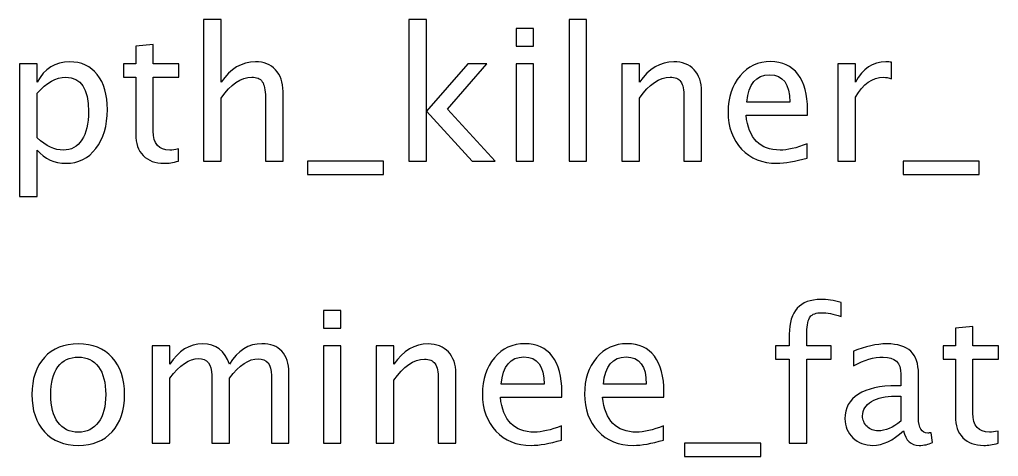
# Model space of a CAD drawing. Header units: centimetres. Extents: x -20.5 to 12.2, y -29.8 to 14.1.
# Drawn here: x -2.66 to 4.13, y 7.22 to 10.25 of the extents above; entities that cross this region are included whole.
import ezdxf

# ---------------------------------------------------------------- set-up
doc = ezdxf.new("R2010")
doc.units = ezdxf.units.CM
doc.header["$MEASUREMENT"] = 0
doc.layers.add('Layer 1', color=7, linetype='Continuous')

msp = doc.modelspace()

# ---------------------------------------------------------------- linework, layer by layer
at = {"layer": 'Layer 1'}
for points, knots in [([(-1.38218, 9.2673), (-1.38218, 9.2673), (-1.38218, 10.24647), (-1.38218, 10.24647), (-1.38218, 10.24647), (-1.38218, 10.24647), (-1.26026, 10.24647), (-1.26026, 10.24647), (-1.26026, 10.24647), (-1.26026, 10.24647), (-1.26026, 9.81319), (-1.26026, 9.81319), (-1.26026, 9.81319), (-1.1957, 9.90738), (-1.11654, 9.95437), (-1.02298, 9.95437), (-1.02298, 9.95437), (-0.96414, 9.95437), (-0.91736, 9.93596), (-0.88286, 9.89891), (-0.88286, 9.89891), (-0.84836, 9.86208), (-0.831, 9.81234), (-0.831, 9.75011), (-0.831, 9.75011), (-0.831, 9.75011), (-0.831, 9.2673), (-0.831, 9.2673), (-0.831, 9.2673), (-0.831, 9.2673), (-0.95292, 9.2673), (-0.95292, 9.2673), (-0.95292, 9.2673), (-0.95292, 9.2673), (-0.95292, 9.71032), (-0.95292, 9.71032), (-0.95292, 9.71032), (-0.95292, 9.76027), (-0.96033, 9.79583), (-0.97493, 9.817), (-0.97493, 9.817), (-0.98975, 9.83838), (-1.01409, 9.84896), (-1.04817, 9.84896), (-1.04817, 9.84896), (-1.1231, 9.84896), (-1.1938, 9.80007), (-1.26026, 9.70228), (-1.26026, 9.70228), (-1.26026, 9.70228), (-1.26026, 9.2673), (-1.26026, 9.2673), (-1.26026, 9.2673), (-1.26026, 9.2673), (-1.38218, 9.2673), (-1.38218, 9.2673)], [0, 0, 0, 0, 0.0666667, 0.0666667, 0.0666667, 0.0666667, 0.1333333, 0.1333333, 0.1333333, 0.1333333, 0.2, 0.2, 0.2, 0.2, 0.2666667, 0.2666667, 0.2666667, 0.2666667, 0.3333333, 0.3333333, 0.3333333, 0.3333333, 0.4, 0.4, 0.4, 0.4, 0.4666667, 0.4666667, 0.4666667, 0.4666667, 0.5333333, 0.5333333, 0.5333333, 0.5333333, 0.6, 0.6, 0.6, 0.6, 0.6666667, 0.6666667, 0.6666667, 0.6666667, 0.7333333, 0.7333333, 0.7333333, 0.7333333, 0.8, 0.8, 0.8, 0.8, 0.8666667, 0.8666667, 0.8666667, 0.8666667, 1, 1, 1, 1]), ([(0.04107, 9.2673), (0.04107, 9.2673), (0.04107, 10.24647), (0.04107, 10.24647), (0.04107, 10.24647), (0.04107, 10.24647), (0.16299, 10.24647), (0.16299, 10.24647), (0.16299, 10.24647), (0.16299, 10.24647), (0.16299, 9.6138), (0.16299, 9.6138), (0.16299, 9.6138), (0.16299, 9.6138), (0.44874, 9.9404), (0.44874, 9.9404), (0.44874, 9.9404), (0.44874, 9.9404), (0.5804, 9.9404), (0.5804, 9.9404), (0.5804, 9.9404), (0.5804, 9.9404), (0.30735, 9.62629), (0.30735, 9.62629), (0.30735, 9.62629), (0.30735, 9.62629), (0.63755, 9.2673), (0.63755, 9.2673), (0.63755, 9.2673), (0.63755, 9.2673), (0.48049, 9.2673), (0.48049, 9.2673), (0.48049, 9.2673), (0.48049, 9.2673), (0.16299, 9.61253), (0.16299, 9.61253), (0.16299, 9.61253), (0.16299, 9.61253), (0.16299, 9.2673), (0.16299, 9.2673), (0.16299, 9.2673), (0.16299, 9.2673), (0.04107, 9.2673), (0.04107, 9.2673)], [0, 0, 0, 0, 0.0833333, 0.0833333, 0.0833333, 0.0833333, 0.1666667, 0.1666667, 0.1666667, 0.1666667, 0.25, 0.25, 0.25, 0.25, 0.3333333, 0.3333333, 0.3333333, 0.3333333, 0.4166667, 0.4166667, 0.4166667, 0.4166667, 0.5, 0.5, 0.5, 0.5, 0.5833333, 0.5833333, 0.5833333, 0.5833333, 0.6666667, 0.6666667, 0.6666667, 0.6666667, 0.75, 0.75, 0.75, 0.75, 0.8333333, 0.8333333, 0.8333333, 0.8333333, 1, 1, 1, 1]), ([(1.15042, 9.2673), (1.15042, 9.2673), (1.15042, 10.24647), (1.15042, 10.24647), (1.15042, 10.24647), (1.15042, 10.24647), (1.27234, 10.24647), (1.27234, 10.24647), (1.27234, 10.24647), (1.27234, 10.24647), (1.27234, 9.2673), (1.27234, 9.2673), (1.27234, 9.2673), (1.27234, 9.2673), (1.15042, 9.2673), (1.15042, 9.2673)], [0, 0, 0, 0, 0.2, 0.2, 0.2, 0.2, 0.4, 0.4, 0.4, 0.4, 0.6, 0.6, 0.6, 0.6, 1, 1, 1, 1]), ([(0.78339, 10.06359), (0.78339, 10.06359), (0.78339, 10.18551), (0.78339, 10.18551), (0.78339, 10.18551), (0.78339, 10.18551), (0.90531, 10.18551), (0.90531, 10.18551), (0.90531, 10.18551), (0.90531, 10.18551), (0.90531, 10.06359), (0.90531, 10.06359), (0.90531, 10.06359), (0.90531, 10.06359), (0.78339, 10.06359), (0.78339, 10.06359)], [0, 0, 0, 0, 0.2, 0.2, 0.2, 0.2, 0.4, 0.4, 0.4, 0.4, 0.6, 0.6, 0.6, 0.6, 1, 1, 1, 1]), ([(-1.55617, 9.26751), (-1.59385, 9.25714), (-1.62665, 9.25206), (-1.65438, 9.25206), (-1.65438, 9.25206), (-1.71661, 9.25206), (-1.76508, 9.26984), (-1.7998, 9.3054), (-1.7998, 9.3054), (-1.83472, 9.34096), (-1.85208, 9.39028), (-1.85208, 9.45357), (-1.85208, 9.45357), (-1.85208, 9.45357), (-1.85208, 9.84896), (-1.85208, 9.84896), (-1.85208, 9.84896), (-1.85208, 9.84896), (-1.93632, 9.84896), (-1.93632, 9.84896), (-1.93632, 9.84896), (-1.93632, 9.84896), (-1.93632, 9.9404), (-1.93632, 9.9404), (-1.93632, 9.9404), (-1.93632, 9.9404), (-1.85208, 9.9404), (-1.85208, 9.9404), (-1.85208, 9.9404), (-1.85208, 9.9404), (-1.85208, 10.06211), (-1.85208, 10.06211), (-1.85208, 10.06211), (-1.85208, 10.06211), (-1.73016, 10.07375), (-1.73016, 10.07375), (-1.73016, 10.07375), (-1.73016, 10.07375), (-1.73016, 9.9404), (-1.73016, 9.9404), (-1.73016, 9.9404), (-1.73016, 9.9404), (-1.55363, 9.9404), (-1.55363, 9.9404), (-1.55363, 9.9404), (-1.55363, 9.9404), (-1.55363, 9.84896), (-1.55363, 9.84896), (-1.55363, 9.84896), (-1.55363, 9.84896), (-1.73016, 9.84896), (-1.73016, 9.84896), (-1.73016, 9.84896), (-1.73016, 9.84896), (-1.73016, 9.47558), (-1.73016, 9.47558), (-1.73016, 9.47558), (-1.73016, 9.38753), (-1.69185, 9.3435), (-1.61544, 9.3435), (-1.61544, 9.3435), (-1.59914, 9.3435), (-1.57945, 9.34625), (-1.55617, 9.35154), (-1.55617, 9.35154), (-1.55617, 9.35154), (-1.55617, 9.26751), (-1.55617, 9.26751)], [0, 0, 0, 0, 0.0555556, 0.0555556, 0.0555556, 0.0555556, 0.1111111, 0.1111111, 0.1111111, 0.1111111, 0.1666667, 0.1666667, 0.1666667, 0.1666667, 0.2222222, 0.2222222, 0.2222222, 0.2222222, 0.2777778, 0.2777778, 0.2777778, 0.2777778, 0.3333333, 0.3333333, 0.3333333, 0.3333333, 0.3888889, 0.3888889, 0.3888889, 0.3888889, 0.4444444, 0.4444444, 0.4444444, 0.4444444, 0.5, 0.5, 0.5, 0.5, 0.5555556, 0.5555556, 0.5555556, 0.5555556, 0.6111111, 0.6111111, 0.6111111, 0.6111111, 0.6666667, 0.6666667, 0.6666667, 0.6666667, 0.7222222, 0.7222222, 0.7222222, 0.7222222, 0.7777778, 0.7777778, 0.7777778, 0.7777778, 0.8333333, 0.8333333, 0.8333333, 0.8333333, 0.8888889, 0.8888889, 0.8888889, 0.8888889, 1, 1, 1, 1]), ([(-2.65641, 9.02219), (-2.65641, 9.02219), (-2.65641, 9.9404), (-2.65641, 9.9404), (-2.65641, 9.9404), (-2.65641, 9.9404), (-2.53449, 9.9404), (-2.53449, 9.9404), (-2.53449, 9.9404), (-2.53449, 9.9404), (-2.53449, 9.81319), (-2.53449, 9.81319), (-2.53449, 9.81319), (-2.48454, 9.90738), (-2.40939, 9.95437), (-2.30928, 9.95437), (-2.30928, 9.95437), (-2.22821, 9.95437), (-2.1645, 9.92495), (-2.11793, 9.86589), (-2.11793, 9.86589), (-2.07136, 9.80684), (-2.04808, 9.72619), (-2.04808, 9.62396), (-2.04808, 9.62396), (-2.04808, 9.51262), (-2.07454, 9.42266), (-2.12724, 9.35451), (-2.12724, 9.35451), (-2.17995, 9.28614), (-2.24937, 9.25206), (-2.33531, 9.25206), (-2.33531, 9.25206), (-2.41511, 9.25206), (-2.48157, 9.28254), (-2.53449, 9.34371), (-2.53449, 9.34371), (-2.53449, 9.34371), (-2.53449, 9.02219), (-2.53449, 9.02219), (-2.53449, 9.02219), (-2.53449, 9.02219), (-2.65641, 9.02219), (-2.65641, 9.02219)], [0, 0, 0, 0, 0.0833333, 0.0833333, 0.0833333, 0.0833333, 0.1666667, 0.1666667, 0.1666667, 0.1666667, 0.25, 0.25, 0.25, 0.25, 0.3333333, 0.3333333, 0.3333333, 0.3333333, 0.4166667, 0.4166667, 0.4166667, 0.4166667, 0.5, 0.5, 0.5, 0.5, 0.5833333, 0.5833333, 0.5833333, 0.5833333, 0.6666667, 0.6666667, 0.6666667, 0.6666667, 0.75, 0.75, 0.75, 0.75, 0.8333333, 0.8333333, 0.8333333, 0.8333333, 1, 1, 1, 1]), ([(0.78339, 9.2673), (0.78339, 9.2673), (0.78339, 9.9404), (0.78339, 9.9404), (0.78339, 9.9404), (0.78339, 9.9404), (0.90531, 9.9404), (0.90531, 9.9404), (0.90531, 9.9404), (0.90531, 9.9404), (0.90531, 9.2673), (0.90531, 9.2673), (0.90531, 9.2673), (0.90531, 9.2673), (0.78339, 9.2673), (0.78339, 9.2673)], [0, 0, 0, 0, 0.2, 0.2, 0.2, 0.2, 0.4, 0.4, 0.4, 0.4, 0.6, 0.6, 0.6, 0.6, 1, 1, 1, 1]), ([(1.51745, 9.2673), (1.51745, 9.2673), (1.51745, 9.9404), (1.51745, 9.9404), (1.51745, 9.9404), (1.51745, 9.9404), (1.63937, 9.9404), (1.63937, 9.9404), (1.63937, 9.9404), (1.63937, 9.9404), (1.63937, 9.81319), (1.63937, 9.81319), (1.63937, 9.81319), (1.70393, 9.90738), (1.78309, 9.95437), (1.87665, 9.95437), (1.87665, 9.95437), (1.93549, 9.95437), (1.98227, 9.93596), (2.01677, 9.89891), (2.01677, 9.89891), (2.05127, 9.86208), (2.06863, 9.81234), (2.06863, 9.75011), (2.06863, 9.75011), (2.06863, 9.75011), (2.06863, 9.2673), (2.06863, 9.2673), (2.06863, 9.2673), (2.06863, 9.2673), (1.94671, 9.2673), (1.94671, 9.2673), (1.94671, 9.2673), (1.94671, 9.2673), (1.94671, 9.71032), (1.94671, 9.71032), (1.94671, 9.71032), (1.94671, 9.76027), (1.9393, 9.79583), (1.9247, 9.817), (1.9247, 9.817), (1.90988, 9.83838), (1.88554, 9.84896), (1.85146, 9.84896), (1.85146, 9.84896), (1.77653, 9.84896), (1.70583, 9.80007), (1.63937, 9.70228), (1.63937, 9.70228), (1.63937, 9.70228), (1.63937, 9.2673), (1.63937, 9.2673), (1.63937, 9.2673), (1.63937, 9.2673), (1.51745, 9.2673), (1.51745, 9.2673)], [0, 0, 0, 0, 0.0666667, 0.0666667, 0.0666667, 0.0666667, 0.1333333, 0.1333333, 0.1333333, 0.1333333, 0.2, 0.2, 0.2, 0.2, 0.2666667, 0.2666667, 0.2666667, 0.2666667, 0.3333333, 0.3333333, 0.3333333, 0.3333333, 0.4, 0.4, 0.4, 0.4, 0.4666667, 0.4666667, 0.4666667, 0.4666667, 0.5333333, 0.5333333, 0.5333333, 0.5333333, 0.6, 0.6, 0.6, 0.6, 0.6666667, 0.6666667, 0.6666667, 0.6666667, 0.7333333, 0.7333333, 0.7333333, 0.7333333, 0.8, 0.8, 0.8, 0.8, 0.8666667, 0.8666667, 0.8666667, 0.8666667, 1, 1, 1, 1]), ([(2.79973, 9.28889), (2.71782, 9.26434), (2.64775, 9.25206), (2.58933, 9.25206), (2.58933, 9.25206), (2.48964, 9.25206), (2.40857, 9.28508), (2.34613, 9.35091), (2.34613, 9.35091), (2.28369, 9.41674), (2.25236, 9.50204), (2.25236, 9.60703), (2.25236, 9.60703), (2.25236, 9.70884), (2.27988, 9.79245), (2.33512, 9.85785), (2.33512, 9.85785), (2.39037, 9.92304), (2.46106, 9.95564), (2.54721, 9.95564), (2.54721, 9.95564), (2.6287, 9.95564), (2.69178, 9.92664), (2.73623, 9.86865), (2.73623, 9.86865), (2.78068, 9.81065), (2.80291, 9.72852), (2.80291, 9.62205), (2.80291, 9.62205), (2.80291, 9.62205), (2.80227, 9.5848), (2.80227, 9.5848), (2.80227, 9.5848), (2.80227, 9.5848), (2.37682, 9.5848), (2.37682, 9.5848), (2.37682, 9.5848), (2.3946, 9.42393), (2.47313, 9.3435), (2.61219, 9.3435), (2.61219, 9.3435), (2.66321, 9.3435), (2.72565, 9.35789), (2.79973, 9.38668), (2.79973, 9.38668), (2.79973, 9.38668), (2.79973, 9.28889), (2.79973, 9.28889)], [0, 0, 0, 0, 0.0769231, 0.0769231, 0.0769231, 0.0769231, 0.1538462, 0.1538462, 0.1538462, 0.1538462, 0.2307692, 0.2307692, 0.2307692, 0.2307692, 0.3076923, 0.3076923, 0.3076923, 0.3076923, 0.3846154, 0.3846154, 0.3846154, 0.3846154, 0.4615385, 0.4615385, 0.4615385, 0.4615385, 0.5384615, 0.5384615, 0.5384615, 0.5384615, 0.6153846, 0.6153846, 0.6153846, 0.6153846, 0.6923077, 0.6923077, 0.6923077, 0.6923077, 0.7692308, 0.7692308, 0.7692308, 0.7692308, 0.8461538, 0.8461538, 0.8461538, 0.8461538, 1, 1, 1, 1]), ([(3.0133, 9.2673), (3.0133, 9.2673), (3.0133, 9.9404), (3.0133, 9.9404), (3.0133, 9.9404), (3.0133, 9.9404), (3.13522, 9.9404), (3.13522, 9.9404), (3.13522, 9.9404), (3.13522, 9.9404), (3.13522, 9.81319), (3.13522, 9.81319), (3.13522, 9.81319), (3.18369, 9.90738), (3.25397, 9.95437), (3.34625, 9.95437), (3.34625, 9.95437), (3.35874, 9.95437), (3.37186, 9.95331), (3.38541, 9.9512), (3.38541, 9.9512), (3.38541, 9.9512), (3.38541, 9.83711), (3.38541, 9.83711), (3.38541, 9.83711), (3.36424, 9.84409), (3.34562, 9.84769), (3.32953, 9.84769), (3.32953, 9.84769), (3.25206, 9.84769), (3.18729, 9.80197), (3.13522, 9.71032), (3.13522, 9.71032), (3.13522, 9.71032), (3.13522, 9.2673), (3.13522, 9.2673), (3.13522, 9.2673), (3.13522, 9.2673), (3.0133, 9.2673), (3.0133, 9.2673)], [0, 0, 0, 0, 0.0909091, 0.0909091, 0.0909091, 0.0909091, 0.1818182, 0.1818182, 0.1818182, 0.1818182, 0.2727273, 0.2727273, 0.2727273, 0.2727273, 0.3636364, 0.3636364, 0.3636364, 0.3636364, 0.4545455, 0.4545455, 0.4545455, 0.4545455, 0.5454545, 0.5454545, 0.5454545, 0.5454545, 0.6363636, 0.6363636, 0.6363636, 0.6363636, 0.7272727, 0.7272727, 0.7272727, 0.7272727, 0.8181818, 0.8181818, 0.8181818, 0.8181818, 1, 1, 1, 1]), ([(-2.53449, 9.42774), (-2.47162, 9.37165), (-2.41172, 9.3435), (-2.35478, 9.3435), (-2.35478, 9.3435), (-2.29869, 9.3435), (-2.2553, 9.367), (-2.22482, 9.41377), (-2.22482, 9.41377), (-2.19413, 9.46055), (-2.17889, 9.52638), (-2.17889, 9.61147), (-2.17889, 9.61147), (-2.17889, 9.76895), (-2.23096, 9.84769), (-2.3351, 9.84769), (-2.3351, 9.84769), (-2.40326, 9.84769), (-2.46972, 9.81086), (-2.53449, 9.73699), (-2.53449, 9.73699), (-2.53449, 9.73699), (-2.53449, 9.42774), (-2.53449, 9.42774)], [0, 0, 0, 0, 0.1428571, 0.1428571, 0.1428571, 0.1428571, 0.2857143, 0.2857143, 0.2857143, 0.2857143, 0.4285714, 0.4285714, 0.4285714, 0.4285714, 0.5714286, 0.5714286, 0.5714286, 0.5714286, 0.7142857, 0.7142857, 0.7142857, 0.7142857, 1, 1, 1, 1]), ([(2.38317, 9.67624), (2.38317, 9.67624), (2.68035, 9.67624), (2.68035, 9.67624), (2.68035, 9.67624), (2.68035, 9.80155), (2.63357, 9.8642), (2.54023, 9.8642), (2.54023, 9.8642), (2.44625, 9.8642), (2.39397, 9.80155), (2.38317, 9.67624)], [0, 0, 0, 0, 0.25, 0.25, 0.25, 0.25, 0.5, 0.5, 0.5, 0.5, 1, 1, 1, 1]), ([(-0.66251, 9.17586), (-0.66251, 9.17586), (-0.66251, 9.2673), (-0.66251, 9.2673), (-0.66251, 9.2673), (-0.66251, 9.2673), (-0.13419, 9.2673), (-0.13419, 9.2673), (-0.13419, 9.2673), (-0.13419, 9.2673), (-0.13419, 9.17586), (-0.13419, 9.17586), (-0.13419, 9.17586), (-0.13419, 9.17586), (-0.66251, 9.17586), (-0.66251, 9.17586)], [0, 0, 0, 0, 0.2, 0.2, 0.2, 0.2, 0.4, 0.4, 0.4, 0.4, 0.6, 0.6, 0.6, 0.6, 1, 1, 1, 1]), ([(3.46436, 9.17586), (3.46436, 9.17586), (3.46436, 9.2673), (3.46436, 9.2673), (3.46436, 9.2673), (3.46436, 9.2673), (3.99268, 9.2673), (3.99268, 9.2673), (3.99268, 9.2673), (3.99268, 9.2673), (3.99268, 9.17586), (3.99268, 9.17586), (3.99268, 9.17586), (3.99268, 9.17586), (3.46436, 9.17586), (3.46436, 9.17586)], [0, 0, 0, 0, 0.2, 0.2, 0.2, 0.2, 0.4, 0.4, 0.4, 0.4, 0.6, 0.6, 0.6, 0.6, 1, 1, 1, 1]), ([(2.67662, 7.31573), (2.67662, 7.31573), (2.67662, 7.89739), (2.67662, 7.89739), (2.67662, 7.89739), (2.67662, 7.89739), (2.58116, 7.89739), (2.58116, 7.89739), (2.58116, 7.89739), (2.58116, 7.89739), (2.58116, 7.98883), (2.58116, 7.98883), (2.58116, 7.98883), (2.58116, 7.98883), (2.67662, 7.98883), (2.67662, 7.98883), (2.67662, 7.98883), (2.67662, 7.98883), (2.67662, 8.06948), (2.67662, 8.06948), (2.67662, 8.06948), (2.67662, 8.22992), (2.74986, 8.31014), (2.89633, 8.31014), (2.89633, 8.31014), (2.93739, 8.31014), (2.98396, 8.30337), (3.03603, 8.28982), (3.03603, 8.28982), (3.03603, 8.28982), (3.03603, 8.19203), (3.03603, 8.19203), (3.03603, 8.19203), (2.98079, 8.20981), (2.93655, 8.2187), (2.90332, 8.2187), (2.90332, 8.2187), (2.86289, 8.2187), (2.83537, 8.20918), (2.82077, 8.18991), (2.82077, 8.18991), (2.80595, 8.17065), (2.79854, 8.13488), (2.79854, 8.0826), (2.79854, 8.0826), (2.79854, 8.0826), (2.79854, 7.98883), (2.79854, 7.98883), (2.79854, 7.98883), (2.79854, 7.98883), (2.96766, 7.98883), (2.96766, 7.98883), (2.96766, 7.98883), (2.96766, 7.98883), (2.96766, 7.89739), (2.96766, 7.89739), (2.96766, 7.89739), (2.96766, 7.89739), (2.79854, 7.89739), (2.79854, 7.89739), (2.79854, 7.89739), (2.79854, 7.89739), (2.79854, 7.31573), (2.79854, 7.31573), (2.79854, 7.31573), (2.79854, 7.31573), (2.67662, 7.31573), (2.67662, 7.31573)], [0, 0, 0, 0, 0.0555556, 0.0555556, 0.0555556, 0.0555556, 0.1111111, 0.1111111, 0.1111111, 0.1111111, 0.1666667, 0.1666667, 0.1666667, 0.1666667, 0.2222222, 0.2222222, 0.2222222, 0.2222222, 0.2777778, 0.2777778, 0.2777778, 0.2777778, 0.3333333, 0.3333333, 0.3333333, 0.3333333, 0.3888889, 0.3888889, 0.3888889, 0.3888889, 0.4444444, 0.4444444, 0.4444444, 0.4444444, 0.5, 0.5, 0.5, 0.5, 0.5555556, 0.5555556, 0.5555556, 0.5555556, 0.6111111, 0.6111111, 0.6111111, 0.6111111, 0.6666667, 0.6666667, 0.6666667, 0.6666667, 0.7222222, 0.7222222, 0.7222222, 0.7222222, 0.7777778, 0.7777778, 0.7777778, 0.7777778, 0.8333333, 0.8333333, 0.8333333, 0.8333333, 0.8888889, 0.8888889, 0.8888889, 0.8888889, 1, 1, 1, 1]), ([(-0.55172, 8.11202), (-0.55172, 8.11202), (-0.55172, 8.23394), (-0.55172, 8.23394), (-0.55172, 8.23394), (-0.55172, 8.23394), (-0.4298, 8.23394), (-0.4298, 8.23394), (-0.4298, 8.23394), (-0.4298, 8.23394), (-0.4298, 8.11202), (-0.4298, 8.11202), (-0.4298, 8.11202), (-0.4298, 8.11202), (-0.55172, 8.11202), (-0.55172, 8.11202)], [0, 0, 0, 0, 0.2, 0.2, 0.2, 0.2, 0.4, 0.4, 0.4, 0.4, 0.6, 0.6, 0.6, 0.6, 1, 1, 1, 1]), ([(4.12294, 7.31594), (4.08526, 7.30557), (4.05246, 7.30049), (4.02473, 7.30049), (4.02473, 7.30049), (3.9625, 7.30049), (3.91403, 7.31827), (3.87931, 7.35383), (3.87931, 7.35383), (3.84439, 7.38939), (3.82703, 7.43871), (3.82703, 7.502), (3.82703, 7.502), (3.82703, 7.502), (3.82703, 7.89739), (3.82703, 7.89739), (3.82703, 7.89739), (3.82703, 7.89739), (3.74279, 7.89739), (3.74279, 7.89739), (3.74279, 7.89739), (3.74279, 7.89739), (3.74279, 7.98883), (3.74279, 7.98883), (3.74279, 7.98883), (3.74279, 7.98883), (3.82703, 7.98883), (3.82703, 7.98883), (3.82703, 7.98883), (3.82703, 7.98883), (3.82703, 8.11054), (3.82703, 8.11054), (3.82703, 8.11054), (3.82703, 8.11054), (3.94895, 8.12218), (3.94895, 8.12218), (3.94895, 8.12218), (3.94895, 8.12218), (3.94895, 7.98883), (3.94895, 7.98883), (3.94895, 7.98883), (3.94895, 7.98883), (4.12548, 7.98883), (4.12548, 7.98883), (4.12548, 7.98883), (4.12548, 7.98883), (4.12548, 7.89739), (4.12548, 7.89739), (4.12548, 7.89739), (4.12548, 7.89739), (3.94895, 7.89739), (3.94895, 7.89739), (3.94895, 7.89739), (3.94895, 7.89739), (3.94895, 7.52401), (3.94895, 7.52401), (3.94895, 7.52401), (3.94895, 7.43596), (3.98726, 7.39193), (4.06367, 7.39193), (4.06367, 7.39193), (4.07997, 7.39193), (4.09966, 7.39468), (4.12294, 7.39997), (4.12294, 7.39997), (4.12294, 7.39997), (4.12294, 7.31594), (4.12294, 7.31594)], [0, 0, 0, 0, 0.0555556, 0.0555556, 0.0555556, 0.0555556, 0.1111111, 0.1111111, 0.1111111, 0.1111111, 0.1666667, 0.1666667, 0.1666667, 0.1666667, 0.2222222, 0.2222222, 0.2222222, 0.2222222, 0.2777778, 0.2777778, 0.2777778, 0.2777778, 0.3333333, 0.3333333, 0.3333333, 0.3333333, 0.3888889, 0.3888889, 0.3888889, 0.3888889, 0.4444444, 0.4444444, 0.4444444, 0.4444444, 0.5, 0.5, 0.5, 0.5, 0.5555556, 0.5555556, 0.5555556, 0.5555556, 0.6111111, 0.6111111, 0.6111111, 0.6111111, 0.6666667, 0.6666667, 0.6666667, 0.6666667, 0.7222222, 0.7222222, 0.7222222, 0.7222222, 0.7777778, 0.7777778, 0.7777778, 0.7777778, 0.8333333, 0.8333333, 0.8333333, 0.8333333, 0.8888889, 0.8888889, 0.8888889, 0.8888889, 1, 1, 1, 1]), ([(-2.24971, 7.30049), (-2.34856, 7.30049), (-2.42687, 7.33203), (-2.48445, 7.39511), (-2.48445, 7.39511), (-2.54223, 7.45818), (-2.57102, 7.54391), (-2.57102, 7.65207), (-2.57102, 7.65207), (-2.57102, 7.76002), (-2.54223, 7.84553), (-2.48445, 7.9084), (-2.48445, 7.9084), (-2.42687, 7.97126), (-2.34856, 8.0028), (-2.24971, 8.0028), (-2.24971, 8.0028), (-2.15086, 8.0028), (-2.07254, 7.97126), (-2.01497, 7.9084), (-2.01497, 7.9084), (-1.95719, 7.84553), (-1.9284, 7.76002), (-1.9284, 7.65207), (-1.9284, 7.65207), (-1.9284, 7.54391), (-1.95719, 7.45818), (-2.01497, 7.39511), (-2.01497, 7.39511), (-2.07254, 7.33203), (-2.15086, 7.30049), (-2.24971, 7.30049)], [0, 0, 0, 0, 0.1111111, 0.1111111, 0.1111111, 0.1111111, 0.2222222, 0.2222222, 0.2222222, 0.2222222, 0.3333333, 0.3333333, 0.3333333, 0.3333333, 0.4444444, 0.4444444, 0.4444444, 0.4444444, 0.5555556, 0.5555556, 0.5555556, 0.5555556, 0.6666667, 0.6666667, 0.6666667, 0.6666667, 0.7777778, 0.7777778, 0.7777778, 0.7777778, 1, 1, 1, 1]), ([(-1.73748, 7.31573), (-1.73748, 7.31573), (-1.73748, 7.98883), (-1.73748, 7.98883), (-1.73748, 7.98883), (-1.73748, 7.98883), (-1.61556, 7.98883), (-1.61556, 7.98883), (-1.61556, 7.98883), (-1.61556, 7.98883), (-1.61556, 7.86162), (-1.61556, 7.86162), (-1.61556, 7.86162), (-1.55608, 7.95581), (-1.47988, 8.0028), (-1.38654, 8.0028), (-1.38654, 8.0028), (-1.29658, 8.0028), (-1.23541, 7.95581), (-1.20281, 7.86162), (-1.20281, 7.86162), (-1.14502, 7.95666), (-1.06967, 8.00407), (-0.97717, 8.00407), (-0.97717, 8.00407), (-0.91812, 8.00407), (-0.87219, 7.98671), (-0.83938, 7.95179), (-0.83938, 7.95179), (-0.80657, 7.91686), (-0.79006, 7.86797), (-0.79006, 7.8051), (-0.79006, 7.8051), (-0.79006, 7.8051), (-0.79006, 7.31573), (-0.79006, 7.31573), (-0.79006, 7.31573), (-0.79006, 7.31573), (-0.91198, 7.31573), (-0.91198, 7.31573), (-0.91198, 7.31573), (-0.91198, 7.31573), (-0.91198, 7.785), (-0.91198, 7.785), (-0.91198, 7.785), (-0.91198, 7.86162), (-0.94246, 7.89993), (-1.00342, 7.89993), (-1.00342, 7.89993), (-1.06671, 7.89993), (-1.13317, 7.85527), (-1.20281, 7.76573), (-1.20281, 7.76573), (-1.20281, 7.76573), (-1.20281, 7.31573), (-1.20281, 7.31573), (-1.20281, 7.31573), (-1.20281, 7.31573), (-1.32473, 7.31573), (-1.32473, 7.31573), (-1.32473, 7.31573), (-1.32473, 7.31573), (-1.32473, 7.78542), (-1.32473, 7.78542), (-1.32473, 7.78542), (-1.32473, 7.86268), (-1.35563, 7.9012), (-1.41765, 7.9012), (-1.41765, 7.9012), (-1.47925, 7.9012), (-1.54529, 7.85633), (-1.61556, 7.76637), (-1.61556, 7.76637), (-1.61556, 7.76637), (-1.61556, 7.31573), (-1.61556, 7.31573), (-1.61556, 7.31573), (-1.61556, 7.31573), (-1.73748, 7.31573), (-1.73748, 7.31573)], [0, 0, 0, 0, 0.047619, 0.047619, 0.047619, 0.047619, 0.0952381, 0.0952381, 0.0952381, 0.0952381, 0.1428571, 0.1428571, 0.1428571, 0.1428571, 0.1904762, 0.1904762, 0.1904762, 0.1904762, 0.2380952, 0.2380952, 0.2380952, 0.2380952, 0.2857143, 0.2857143, 0.2857143, 0.2857143, 0.3333333, 0.3333333, 0.3333333, 0.3333333, 0.3809524, 0.3809524, 0.3809524, 0.3809524, 0.4285714, 0.4285714, 0.4285714, 0.4285714, 0.4761905, 0.4761905, 0.4761905, 0.4761905, 0.5238095, 0.5238095, 0.5238095, 0.5238095, 0.5714286, 0.5714286, 0.5714286, 0.5714286, 0.6190476, 0.6190476, 0.6190476, 0.6190476, 0.6666667, 0.6666667, 0.6666667, 0.6666667, 0.7142857, 0.7142857, 0.7142857, 0.7142857, 0.7619048, 0.7619048, 0.7619048, 0.7619048, 0.8095238, 0.8095238, 0.8095238, 0.8095238, 0.8571429, 0.8571429, 0.8571429, 0.8571429, 0.9047619, 0.9047619, 0.9047619, 0.9047619, 1, 1, 1, 1]), ([(-0.18469, 7.31573), (-0.18469, 7.31573), (-0.18469, 7.98883), (-0.18469, 7.98883), (-0.18469, 7.98883), (-0.18469, 7.98883), (-0.06277, 7.98883), (-0.06277, 7.98883), (-0.06277, 7.98883), (-0.06277, 7.98883), (-0.06277, 7.86162), (-0.06277, 7.86162), (-0.06277, 7.86162), (0.00179, 7.95581), (0.08095, 8.0028), (0.17451, 8.0028), (0.17451, 8.0028), (0.23335, 8.0028), (0.28013, 7.98439), (0.31463, 7.94734), (0.31463, 7.94734), (0.34913, 7.91051), (0.36649, 7.86077), (0.36649, 7.79854), (0.36649, 7.79854), (0.36649, 7.79854), (0.36649, 7.31573), (0.36649, 7.31573), (0.36649, 7.31573), (0.36649, 7.31573), (0.24457, 7.31573), (0.24457, 7.31573), (0.24457, 7.31573), (0.24457, 7.31573), (0.24457, 7.75875), (0.24457, 7.75875), (0.24457, 7.75875), (0.24457, 7.8087), (0.23716, 7.84426), (0.22256, 7.86543), (0.22256, 7.86543), (0.20774, 7.88681), (0.1834, 7.89739), (0.14932, 7.89739), (0.14932, 7.89739), (0.07439, 7.89739), (0.00369, 7.8485), (-0.06277, 7.75071), (-0.06277, 7.75071), (-0.06277, 7.75071), (-0.06277, 7.31573), (-0.06277, 7.31573), (-0.06277, 7.31573), (-0.06277, 7.31573), (-0.18469, 7.31573), (-0.18469, 7.31573)], [0, 0, 0, 0, 0.0666667, 0.0666667, 0.0666667, 0.0666667, 0.1333333, 0.1333333, 0.1333333, 0.1333333, 0.2, 0.2, 0.2, 0.2, 0.2666667, 0.2666667, 0.2666667, 0.2666667, 0.3333333, 0.3333333, 0.3333333, 0.3333333, 0.4, 0.4, 0.4, 0.4, 0.4666667, 0.4666667, 0.4666667, 0.4666667, 0.5333333, 0.5333333, 0.5333333, 0.5333333, 0.6, 0.6, 0.6, 0.6, 0.6666667, 0.6666667, 0.6666667, 0.6666667, 0.7333333, 0.7333333, 0.7333333, 0.7333333, 0.8, 0.8, 0.8, 0.8, 0.8666667, 0.8666667, 0.8666667, 0.8666667, 1, 1, 1, 1]), ([(1.09759, 7.33732), (1.01568, 7.31277), (0.94561, 7.30049), (0.88719, 7.30049), (0.88719, 7.30049), (0.7875, 7.30049), (0.70643, 7.33351), (0.64399, 7.39934), (0.64399, 7.39934), (0.58155, 7.46517), (0.55022, 7.55047), (0.55022, 7.65546), (0.55022, 7.65546), (0.55022, 7.75727), (0.57774, 7.84088), (0.63298, 7.90628), (0.63298, 7.90628), (0.68823, 7.97147), (0.75892, 8.00407), (0.84507, 8.00407), (0.84507, 8.00407), (0.92656, 8.00407), (0.98964, 7.97507), (1.03409, 7.91708), (1.03409, 7.91708), (1.07854, 7.85908), (1.10077, 7.77695), (1.10077, 7.67048), (1.10077, 7.67048), (1.10077, 7.67048), (1.10013, 7.63323), (1.10013, 7.63323), (1.10013, 7.63323), (1.10013, 7.63323), (0.67468, 7.63323), (0.67468, 7.63323), (0.67468, 7.63323), (0.69246, 7.47236), (0.77099, 7.39193), (0.91005, 7.39193), (0.91005, 7.39193), (0.96107, 7.39193), (1.02351, 7.40632), (1.09759, 7.43511), (1.09759, 7.43511), (1.09759, 7.43511), (1.09759, 7.33732), (1.09759, 7.33732)], [0, 0, 0, 0, 0.0769231, 0.0769231, 0.0769231, 0.0769231, 0.1538462, 0.1538462, 0.1538462, 0.1538462, 0.2307692, 0.2307692, 0.2307692, 0.2307692, 0.3076923, 0.3076923, 0.3076923, 0.3076923, 0.3846154, 0.3846154, 0.3846154, 0.3846154, 0.4615385, 0.4615385, 0.4615385, 0.4615385, 0.5384615, 0.5384615, 0.5384615, 0.5384615, 0.6153846, 0.6153846, 0.6153846, 0.6153846, 0.6923077, 0.6923077, 0.6923077, 0.6923077, 0.7692308, 0.7692308, 0.7692308, 0.7692308, 0.8461538, 0.8461538, 0.8461538, 0.8461538, 1, 1, 1, 1]), ([(1.80519, 7.33732), (1.72328, 7.31277), (1.65321, 7.30049), (1.59479, 7.30049), (1.59479, 7.30049), (1.4951, 7.30049), (1.41403, 7.33351), (1.35159, 7.39934), (1.35159, 7.39934), (1.28915, 7.46517), (1.25782, 7.55047), (1.25782, 7.65546), (1.25782, 7.65546), (1.25782, 7.75727), (1.28534, 7.84088), (1.34058, 7.90628), (1.34058, 7.90628), (1.39583, 7.97147), (1.46652, 8.00407), (1.55267, 8.00407), (1.55267, 8.00407), (1.63416, 8.00407), (1.69724, 7.97507), (1.74169, 7.91708), (1.74169, 7.91708), (1.78614, 7.85908), (1.80837, 7.77695), (1.80837, 7.67048), (1.80837, 7.67048), (1.80837, 7.67048), (1.80773, 7.63323), (1.80773, 7.63323), (1.80773, 7.63323), (1.80773, 7.63323), (1.38228, 7.63323), (1.38228, 7.63323), (1.38228, 7.63323), (1.40006, 7.47236), (1.47859, 7.39193), (1.61765, 7.39193), (1.61765, 7.39193), (1.66867, 7.39193), (1.73111, 7.40632), (1.80519, 7.43511), (1.80519, 7.43511), (1.80519, 7.43511), (1.80519, 7.33732), (1.80519, 7.33732)], [0, 0, 0, 0, 0.0769231, 0.0769231, 0.0769231, 0.0769231, 0.1538462, 0.1538462, 0.1538462, 0.1538462, 0.2307692, 0.2307692, 0.2307692, 0.2307692, 0.3076923, 0.3076923, 0.3076923, 0.3076923, 0.3846154, 0.3846154, 0.3846154, 0.3846154, 0.4615385, 0.4615385, 0.4615385, 0.4615385, 0.5384615, 0.5384615, 0.5384615, 0.5384615, 0.6153846, 0.6153846, 0.6153846, 0.6153846, 0.6923077, 0.6923077, 0.6923077, 0.6923077, 0.7692308, 0.7692308, 0.7692308, 0.7692308, 0.8461538, 0.8461538, 0.8461538, 0.8461538, 1, 1, 1, 1]), ([(3.46762, 7.40146), (3.39439, 7.33415), (3.3239, 7.30049), (3.25617, 7.30049), (3.25617, 7.30049), (3.2005, 7.30049), (3.15414, 7.31785), (3.11753, 7.35277), (3.11753, 7.35277), (3.0807, 7.3877), (3.06228, 7.43172), (3.06228, 7.48485), (3.06228, 7.48485), (3.06228, 7.5583), (3.09318, 7.61482), (3.15499, 7.65419), (3.15499, 7.65419), (3.2168, 7.69356), (3.30549, 7.71324), (3.42106, 7.71324), (3.42106, 7.71324), (3.42106, 7.71324), (3.44963, 7.71324), (3.44963, 7.71324), (3.44963, 7.71324), (3.44963, 7.71324), (3.44963, 7.79431), (3.44963, 7.79431), (3.44963, 7.79431), (3.44963, 7.87241), (3.40899, 7.91136), (3.3275, 7.91136), (3.3275, 7.91136), (3.26442, 7.91136), (3.19542, 7.89146), (3.1207, 7.85167), (3.1207, 7.85167), (3.1207, 7.85167), (3.1207, 7.952), (3.1207, 7.952), (3.1207, 7.952), (3.20283, 7.98587), (3.2803, 8.0028), (3.3529, 8.0028), (3.3529, 8.0028), (3.42762, 8.0028), (3.48286, 7.98587), (3.51821, 7.95179), (3.51821, 7.95179), (3.55377, 7.91771), (3.57155, 7.86522), (3.57155, 7.79431), (3.57155, 7.79431), (3.57155, 7.79431), (3.57155, 7.49014), (3.57155, 7.49014), (3.57155, 7.49014), (3.57155, 7.42051), (3.59293, 7.38558), (3.6359, 7.38558), (3.6359, 7.38558), (3.64119, 7.38558), (3.64902, 7.38643), (3.65939, 7.38812), (3.65939, 7.38812), (3.65939, 7.38812), (3.66807, 7.32039), (3.66807, 7.32039), (3.66807, 7.32039), (3.64034, 7.30705), (3.60986, 7.30049), (3.57642, 7.30049), (3.57642, 7.30049), (3.51948, 7.30049), (3.48329, 7.33415), (3.46762, 7.40146)], [0, 0, 0, 0, 0.05, 0.05, 0.05, 0.05, 0.1, 0.1, 0.1, 0.1, 0.15, 0.15, 0.15, 0.15, 0.2, 0.2, 0.2, 0.2, 0.25, 0.25, 0.25, 0.25, 0.3, 0.3, 0.3, 0.3, 0.35, 0.35, 0.35, 0.35, 0.4, 0.4, 0.4, 0.4, 0.45, 0.45, 0.45, 0.45, 0.5, 0.5, 0.5, 0.5, 0.55, 0.55, 0.55, 0.55, 0.6, 0.6, 0.6, 0.6, 0.65, 0.65, 0.65, 0.65, 0.7, 0.7, 0.7, 0.7, 0.75, 0.75, 0.75, 0.75, 0.8, 0.8, 0.8, 0.8, 0.85, 0.85, 0.85, 0.85, 0.9, 0.9, 0.9, 0.9, 1, 1, 1, 1]), ([(-0.55172, 7.31573), (-0.55172, 7.31573), (-0.55172, 7.98883), (-0.55172, 7.98883), (-0.55172, 7.98883), (-0.55172, 7.98883), (-0.4298, 7.98883), (-0.4298, 7.98883), (-0.4298, 7.98883), (-0.4298, 7.98883), (-0.4298, 7.31573), (-0.4298, 7.31573), (-0.4298, 7.31573), (-0.4298, 7.31573), (-0.55172, 7.31573), (-0.55172, 7.31573)], [0, 0, 0, 0, 0.2, 0.2, 0.2, 0.2, 0.4, 0.4, 0.4, 0.4, 0.6, 0.6, 0.6, 0.6, 1, 1, 1, 1]), ([(-2.24992, 7.39193), (-2.1896, 7.39193), (-2.14261, 7.41458), (-2.10916, 7.46009), (-2.10916, 7.46009), (-2.07593, 7.50538), (-2.05921, 7.56952), (-2.05921, 7.65207), (-2.05921, 7.65207), (-2.05921, 7.73441), (-2.07593, 7.79833), (-2.10916, 7.84363), (-2.10916, 7.84363), (-2.14261, 7.88871), (-2.1896, 7.91136), (-2.24992, 7.91136), (-2.24992, 7.91136), (-2.31046, 7.91136), (-2.35745, 7.88871), (-2.39047, 7.84363), (-2.39047, 7.84363), (-2.4237, 7.79833), (-2.44021, 7.73441), (-2.44021, 7.65207), (-2.44021, 7.65207), (-2.44021, 7.56952), (-2.4237, 7.50538), (-2.39047, 7.46009), (-2.39047, 7.46009), (-2.35745, 7.41458), (-2.31046, 7.39193), (-2.24992, 7.39193)], [0, 0, 0, 0, 0.1111111, 0.1111111, 0.1111111, 0.1111111, 0.2222222, 0.2222222, 0.2222222, 0.2222222, 0.3333333, 0.3333333, 0.3333333, 0.3333333, 0.4444444, 0.4444444, 0.4444444, 0.4444444, 0.5555556, 0.5555556, 0.5555556, 0.5555556, 0.6666667, 0.6666667, 0.6666667, 0.6666667, 0.7777778, 0.7777778, 0.7777778, 0.7777778, 1, 1, 1, 1]), ([(0.68103, 7.72467), (0.68103, 7.72467), (0.97821, 7.72467), (0.97821, 7.72467), (0.97821, 7.72467), (0.97821, 7.84998), (0.93143, 7.91263), (0.83809, 7.91263), (0.83809, 7.91263), (0.74411, 7.91263), (0.69183, 7.84998), (0.68103, 7.72467)], [0, 0, 0, 0, 0.25, 0.25, 0.25, 0.25, 0.5, 0.5, 0.5, 0.5, 1, 1, 1, 1]), ([(1.38863, 7.72467), (1.38863, 7.72467), (1.68581, 7.72467), (1.68581, 7.72467), (1.68581, 7.72467), (1.68581, 7.84998), (1.63903, 7.91263), (1.54569, 7.91263), (1.54569, 7.91263), (1.45171, 7.91263), (1.39943, 7.84998), (1.38863, 7.72467)], [0, 0, 0, 0, 0.25, 0.25, 0.25, 0.25, 0.5, 0.5, 0.5, 0.5, 1, 1, 1, 1]), ([(3.44963, 7.46792), (3.44963, 7.46792), (3.44963, 7.64085), (3.44963, 7.64085), (3.44963, 7.64085), (3.44963, 7.64085), (3.41047, 7.64212), (3.41047, 7.64212), (3.41047, 7.64212), (3.34274, 7.64212), (3.28813, 7.62963), (3.24643, 7.60466), (3.24643, 7.60466), (3.20494, 7.57947), (3.1842, 7.54624), (3.1842, 7.50475), (3.1842, 7.50475), (3.1842, 7.47575), (3.19457, 7.4512), (3.2151, 7.43109), (3.2151, 7.43109), (3.23585, 7.41098), (3.26104, 7.40082), (3.29088, 7.40082), (3.29088, 7.40082), (3.34168, 7.40082), (3.3946, 7.42326), (3.44963, 7.46792)], [0, 0, 0, 0, 0.125, 0.125, 0.125, 0.125, 0.25, 0.25, 0.25, 0.25, 0.375, 0.375, 0.375, 0.375, 0.5, 0.5, 0.5, 0.5, 0.625, 0.625, 0.625, 0.625, 0.75, 0.75, 0.75, 0.75, 1, 1, 1, 1]), ([(1.95018, 7.22429), (1.95018, 7.22429), (1.95018, 7.31573), (1.95018, 7.31573), (1.95018, 7.31573), (1.95018, 7.31573), (2.4785, 7.31573), (2.4785, 7.31573), (2.4785, 7.31573), (2.4785, 7.31573), (2.4785, 7.22429), (2.4785, 7.22429), (2.4785, 7.22429), (2.4785, 7.22429), (1.95018, 7.22429), (1.95018, 7.22429)], [0, 0, 0, 0, 0.2, 0.2, 0.2, 0.2, 0.4, 0.4, 0.4, 0.4, 0.6, 0.6, 0.6, 0.6, 1, 1, 1, 1])]:
    msp.add_open_spline(points, degree=3, knots=knots, dxfattribs=at)

doc.saveas('drawing.dxf')
